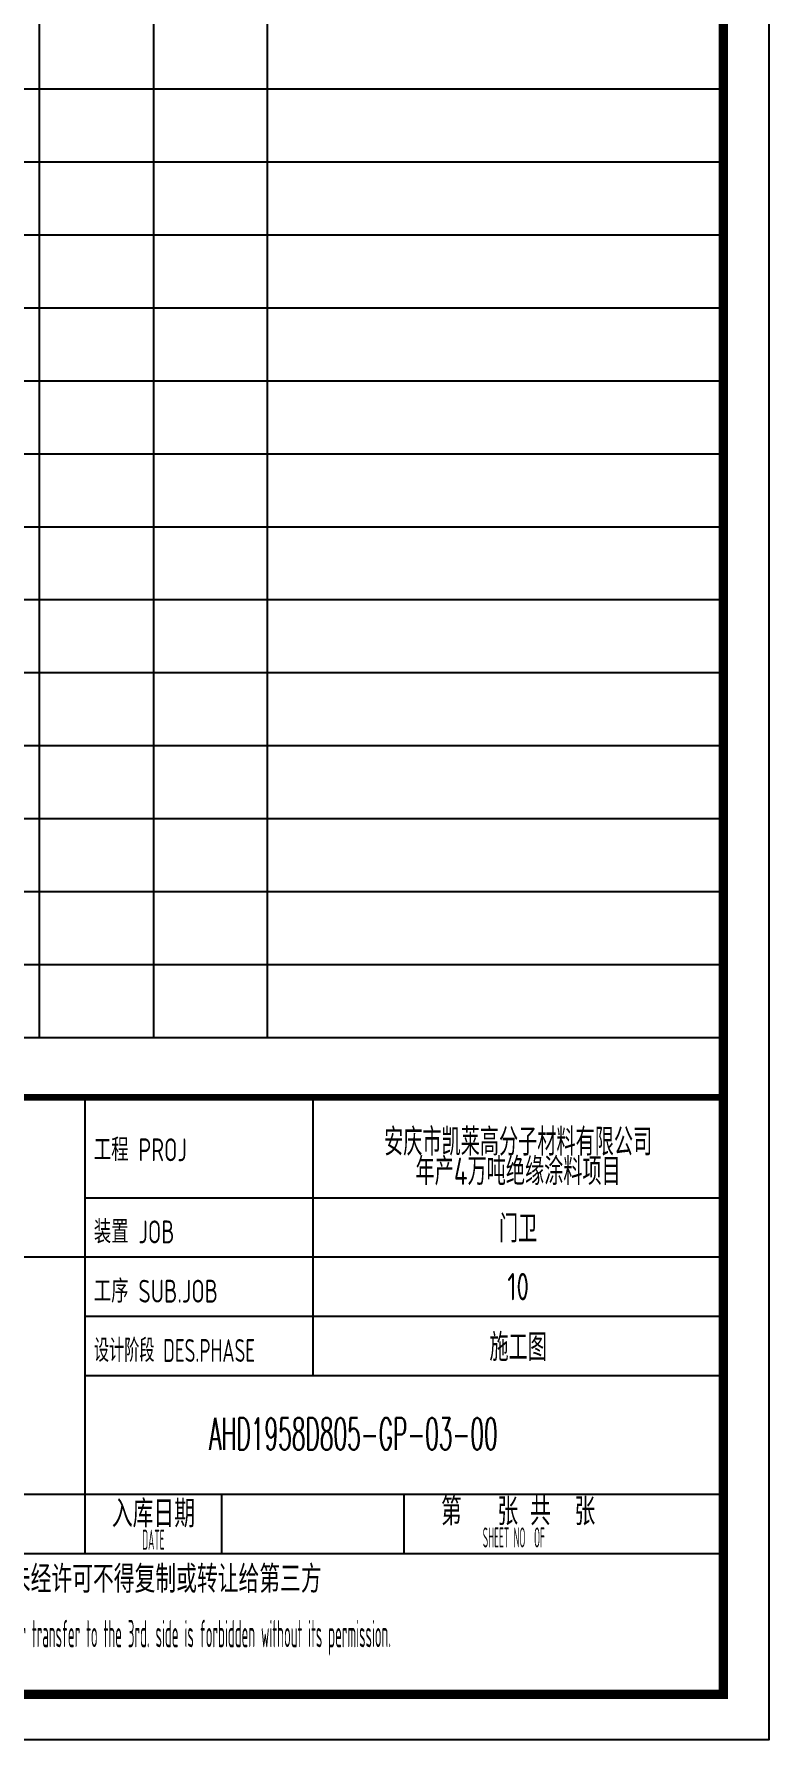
# Model space of a CAD drawing. Extents: x 5693218 to 11495510, y -728562 to -461276.
# Drawn here: x 5706159 to 5714218, y -503276 to -484576 of the extents above; entities that cross this region are included whole.
import ezdxf
from ezdxf.enums import TextEntityAlignment as Align

# ---------------------------------------------------------------- set-up
doc = ezdxf.new("R2010")
doc.units = 0
doc.header["$LTSCALE"] = 1000
doc.header["$MEASUREMENT"] = 0
doc.layers.get('0').update_dxf_attribs({"linetype": 'CONTINUOUS'})
for name, color, linetype in [('AXIS', 3, 'CONTINUOUS'), ('DIM_SYMB', 3, 'CONTINUOUS'), ('图框', 7, 'CONTINUOUS')]:
    doc.layers.add(name, color=color, linetype=linetype)
doc.styles.add('DIM_FONT', font='SIMPLEX', dxfattribs={"width": 0.7, "bigfont": 'GBCBIG'})
doc.styles.add('sceie', font='sceie.shx', dxfattribs={"width": 0.7, "bigfont": 'sceic.shx'})
doc.styles.add('TSSD_Rein', font='Tssdeng.shx', dxfattribs={"width": 0.7, "bigfont": 'hztxt.shx'})

msp = doc.modelspace()

# ---------------------------------------------------------------- linework, layer by layer
at = {"color": 0}
for p, q in [((5706217.9, -495576.5), (5706217.9, -475576.5)), ((5708717.9, -495576.5), (5708717.9, -475576.5)), ((5707467.9, -477176.5), (5707467.9, -495576.5)), ((5695717.9, -485176.5), (5713717.9, -485176.5)), ((5695717.9, -485176.5), (5713717.9, -485176.5)), ((5695717.9, -485976.5), (5713717.9, -485976.5)), ((5695717.9, -486776.5), (5713717.9, -486776.5)), ((5695717.9, -487576.5), (5713717.9, -487576.5)), ((5695717.9, -488376.5), (5713717.9, -488376.5)), ((5695717.9, -489176.5), (5713717.9, -489176.5)), ((5695717.9, -489976.5), (5713717.9, -489976.5)), ((5695717.9, -490776.5), (5713717.9, -490776.5)), ((5695717.9, -491576.5), (5713717.9, -491576.5)), ((5695717.9, -492376.5), (5713717.9, -492376.5)), ((5695717.9, -493176.5), (5713717.9, -493176.5)), ((5695717.9, -493976.5), (5713717.9, -493976.5)), ((5695717.9, -494776.5), (5713717.9, -494776.5)), ((5695717.9, -495576.5), (5713717.9, -495576.5))]:
    msp.add_line(p, q, dxfattribs=at)
for p, q in [((5706717.9, -501232.5), (5706717.9, -496232.5)), ((5709217.9, -499282.5), (5709217.9, -496232.5)), ((5713717.9, -496232.5), (5713717.9, -502776.5)), ((5706717.9, -497332.5), (5713717.9, -497332.5)), ((5695717.9, -497982.5), (5706717.9, -497982.5)), ((5706717.9, -497982.5), (5713717.9, -497982.5)), ((5706717.9, -498632.5), (5713717.9, -498632.5)), ((5706717.9, -499282.5), (5713717.9, -499282.5)), ((5701217.9, -500582.5), (5713717.9, -500582.5)), ((5708217.9, -501232.5), (5708217.9, -500582.5)), ((5710217.9, -501232.5), (5710217.9, -500582.5)), ((5695717.9, -501232.5), (5713717.9, -501232.5)), ((5695717.9, -502776.5), (5713717.9, -502776.5))]:
    msp.add_line(p, q)
at = {"const_width": 70}
msp.add_lwpolyline([(5713717.9, -496232.5), (5695717.9, -496232.5)], dxfattribs=at)
at = {"layer": '图框', "color": 0}
msp.add_lwpolyline([(5693217.9, -503276.5), (5693217.9, -473576.5), (5714217.9, -473576.5), (5714217.9, -503276.5)], close=True, dxfattribs=at)
at = {"layer": '图框', "color": 0, "const_width": 100}
msp.add_lwpolyline([(5695717.9, -502776.5), (5713717.9, -502776.5), (5713717.9, -474076.5), (5695717.9, -474076.5)], close=True, dxfattribs=at)

# ---------------------------------------------------------------- texts
at = {"style": 'sceie'}
for s, width, p in [('工程 PROJ', 0.8, (5706814.8, -496932.5)), ('装置 JOB', 0.8, (5706814.8, -497832.5)), ('工序 SUB.JOB', 0.8, (5706814.8, -498482.5)), ('设计阶段 DES.PHASE', 0.7, (5706814.8, -499132.5))]:
    msp.add_text(s, height=250, dxfattribs=dict(at, width=width)).set_placement(p)
at = {"color": 0, "style": 'sceie', "width": 0.8}
msp.add_text('第   张 共  张', height=300, dxfattribs=at).set_placement((5711467.9, -500757.5), align=Align.MIDDLE)
at = {"style": 'sceie'}
for s, height, width, p in [('入库日期', 300, 0.8, (5707467.9, -500782.5)), ('DATE', 220, 0.4, (5707467.9, -501082.5)), ('SHEET NO  OF  ', 220, 0.4, (5711467.9, -501057.5)), ('本文件专有权属安徽华东化工医药工程有限责任公司所有,未经许可不得复制或转让给第三方', 300, 0.8, (5704717.9, -501532.5)), ('The proprietary right of this document belongs to Anhui Huadong Chemical And Medical Engineering  Co.,Ltd.  and any replication or transfer to the 3rd. side is forbidden without its permission. ', 300, 0.4, (5703814.8, -502156.1))]:
    msp.add_text(s, height=height, dxfattribs=dict(at, width=width)).set_placement(p, align=Align.MIDDLE)
at = {"layer": 'AXIS', "style": 'TSSD_Rein', "width": 0.7}
for s, p in [('安庆市凯莱高分子材料有限公司', (5711467.9, -496704.9)), ('年产4万吨绝缘涂料项目', (5711467.9, -497027.9)), ('门卫', (5711467.9, -497657.5)), ('10', (5711467.9, -498307.5)), ('施工图', (5711467.9, -498957.5))]:
    msp.add_text(s, height=300, dxfattribs=at).set_placement(p, align=Align.MIDDLE)
at = {"layer": 'DIM_SYMB', "color": 7, "style": 'DIM_FONT', "width": 0.5}
msp.add_text('AHD1958D805-GP-03-00', height=350, dxfattribs=at).set_placement((5708077.8, -500096.7))

doc.saveas('drawing.dxf')
